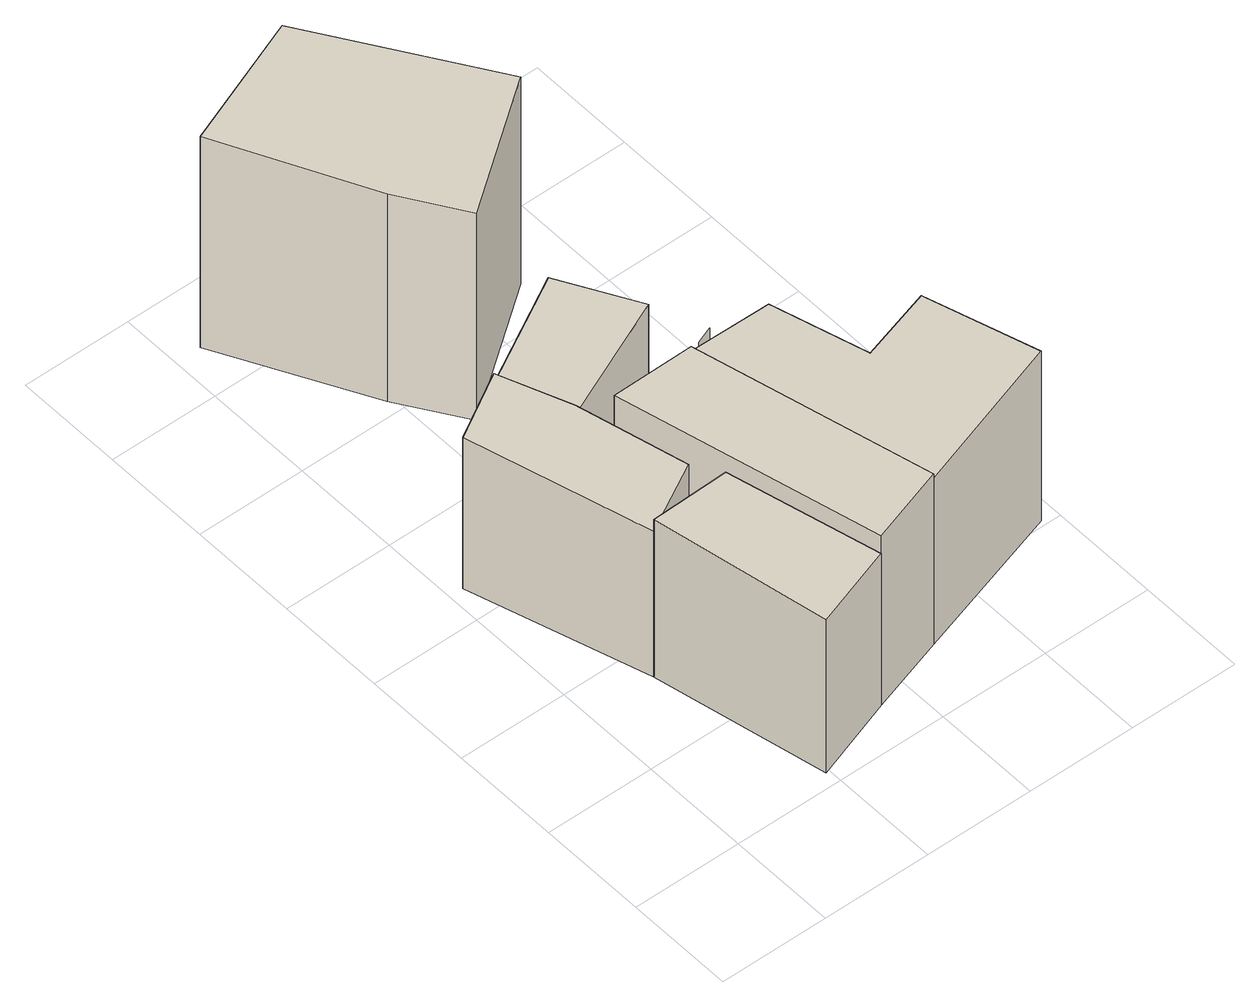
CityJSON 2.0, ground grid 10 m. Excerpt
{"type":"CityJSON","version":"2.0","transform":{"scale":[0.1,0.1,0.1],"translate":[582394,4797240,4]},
"CityObjects":{
"building1":{"type":"Building","children":["building1-1"],"geometry":[{"type":"MultiSurface","lod":"1","boundaries":[[[0,1,2,3]],[[1,4,5,2]],[[4,6,7,5]],[[6,0,3,7]],[[6,4,1,0]]]}]},
"building1-1":{"type":"BuildingPart","attributes":{"name":"8297524_P","measuredHeight":16.8},"parents":["building1"],"geometry":[{"type":"MultiSurface","lod":"2","boundaries":[[[0,1,2,3]],[[1,4,5,2]],[[4,6,7,5]],[[6,0,3,7]],[[6,4,1,0]]],"semantics":{"surfaces":[{"type":"WallSurface"},{"type":"RoofSurface"}],"values":[0,0,0,0,1]}}]},
"building2":{"type":"Building","children":["building2-1"],"geometry":[{"type":"MultiSurface","lod":"1","boundaries":[[[8,9,10,11]],[[9,12,13,10]],[[12,14,15,13]],[[14,16,3,15]],[[16,8,11,3]],[[16,14,12,9,8]]]}]},
"building2-1":{"type":"BuildingPart","attributes":{"name":"8297125_P","measuredHeight":16.13},"parents":["building2"],"geometry":[{"type":"MultiSurface","lod":"2","boundaries":[[[8,9,10,11]],[[9,12,13,10]],[[12,14,15,13]],[[14,16,3,15]],[[16,8,11,3]],[[16,14,12,9,8]]],"semantics":{"surfaces":[{"type":"WallSurface"},{"type":"RoofSurface"}],"values":[0,0,0,0,0,1]}}]},
"building3":{"type":"Building","children":["building3-1"],"geometry":[{"type":"MultiSurface","lod":"1","boundaries":[[[17,18,19,20]],[[18,21,22,19]],[[21,23,5,22]],[[23,17,20,5]],[[23,21,18,17]]]}]},
"building3-1":{"type":"BuildingPart","attributes":{"name":"8297528_P","measuredHeight":18.79},"parents":["building3"],"geometry":[{"type":"MultiSurface","lod":"2","boundaries":[[[17,18,19,20]],[[18,21,22,19]],[[21,23,5,22]],[[23,17,20,5]],[[23,21,18,17]]],"semantics":{"surfaces":[{"type":"WallSurface"},{"type":"RoofSurface"}],"values":[0,0,0,0,1]}}]},
"building4":{"type":"Building","children":["building4-1"],"geometry":[{"type":"MultiSurface","lod":"1","boundaries":[[[24,25,26,27]],[[25,28,29,26]],[[28,30,31,29]],[[28,24,27,29]],[[32,33,34,35]],[[36,37,38,10]],[[37,39,40,38]],[[39,41,13,40]],[[41,42,20,13]],[[42,36,10,20]],[[43,44,45,46]],[[28,30,28,25,24]],[[42,41,39,37,36]]]}]},
"building4-1":{"type":"BuildingPart","attributes":{"name":"8297126_P","measuredHeight":15.36},"parents":["building4"],"geometry":[{"type":"MultiSurface","lod":"2","boundaries":[[[24,25,26,27]],[[25,28,29,26]],[[28,30,31,29]],[[28,24,27,29]],[[32,33,34,35]],[[36,37,38,10]],[[37,39,40,38]],[[39,41,13,40]],[[41,42,20,13]],[[42,36,10,20]],[[43,44,45,46]],[[28,30,28,25,24]],[[42,41,39,37,36]]],"semantics":{"surfaces":[{"type":"WallSurface"},{"type":"RoofSurface"}],"values":[0,0,0,0,0,0,0,0,0,0,0,1,1]}}]},
"building5":{"type":"Building","children":["building5-1"],"geometry":[{"type":"MultiSurface","lod":"1","boundaries":[[[47,48,49,50]],[[48,51,52,49]],[[51,53,54,52]],[[53,55,56,54]],[[55,47,50,56]],[[55,53,51,48,47]]]}]},
"building5-1":{"type":"BuildingPart","attributes":{"name":"8297079_P","measuredHeight":22.66},"parents":["building5"],"geometry":[{"type":"MultiSurface","lod":"2","boundaries":[[[47,48,49,50]],[[48,51,52,49]],[[51,53,54,52]],[[53,55,56,54]],[[55,47,50,56]],[[55,53,51,48,47]]],"semantics":{"surfaces":[{"type":"WallSurface"},{"type":"RoofSurface"}],"values":[0,0,0,0,0,1]}}]},
"building6":{"type":"Building","children":["building6-1"],"geometry":[{"type":"MultiSurface","lod":"1","boundaries":[[[57,58,59,19]],[[58,60,61,59]],[[60,62,63,61]],[[62,64,65,63]],[[64,66,22,65]],[[66,57,19,22]],[[66,64,62,60,58,57]]]}]},
"building6-1":{"type":"BuildingPart","attributes":{"name":"8297127_P","measuredHeight":18.38},"parents":["building6"],"geometry":[{"type":"MultiSurface","lod":"2","boundaries":[[[57,58,59,19]],[[58,60,61,59]],[[60,62,63,61]],[[62,64,65,63]],[[64,66,22,65]],[[66,57,19,22]],[[66,64,62,60,58,57]]],"semantics":{"surfaces":[{"type":"WallSurface"},{"type":"RoofSurface"}],"values":[0,0,0,0,0,0,1]}}]}
},
"vertices":[
[55,161,194],[127,163,194],[127,163,24],[55,161,23],[161,25,194],[161,25,29],[86,0,194],[86,0,28],
[9,326,181],[69,361,181],[69,361,16],[9,326,17],[94,297,181],[94,297,18],[119,196,181],[119,196,22],[55,161,181],
[103,263,213],[179,264,213],[179,264,20],[103,263,20],[232,48,213],[232,48,28],[161,25,213],
[114,266,170],[130,270,170],[130,270,20],[114,266,20],[135,252,170],[135,252,21],[175,263,170],[175,263,20],[186,266,170],[218,275,170],[218,275,19],[186,266,20],[69,361,170],[170,417,170],[170,417,14],[209,348,170],[209,348,16],[94,297,170],[103,263,170],[212,294,170],[228,300,170],[228,300,18],[212,294,18],
[92,510,239],[24,645,239],[24,645,10],[92,510,14],[144,692,239],[144,692,10],[245,537,239],[245,537,14],[130,452,239],[130,452,14],
[179,264,208],[254,263,208],[254,263,20],[279,176,208],[279,176,24],[346,196,208],[346,196,24],[377,95,208],[377,95,24],[232,48,208]
]}
